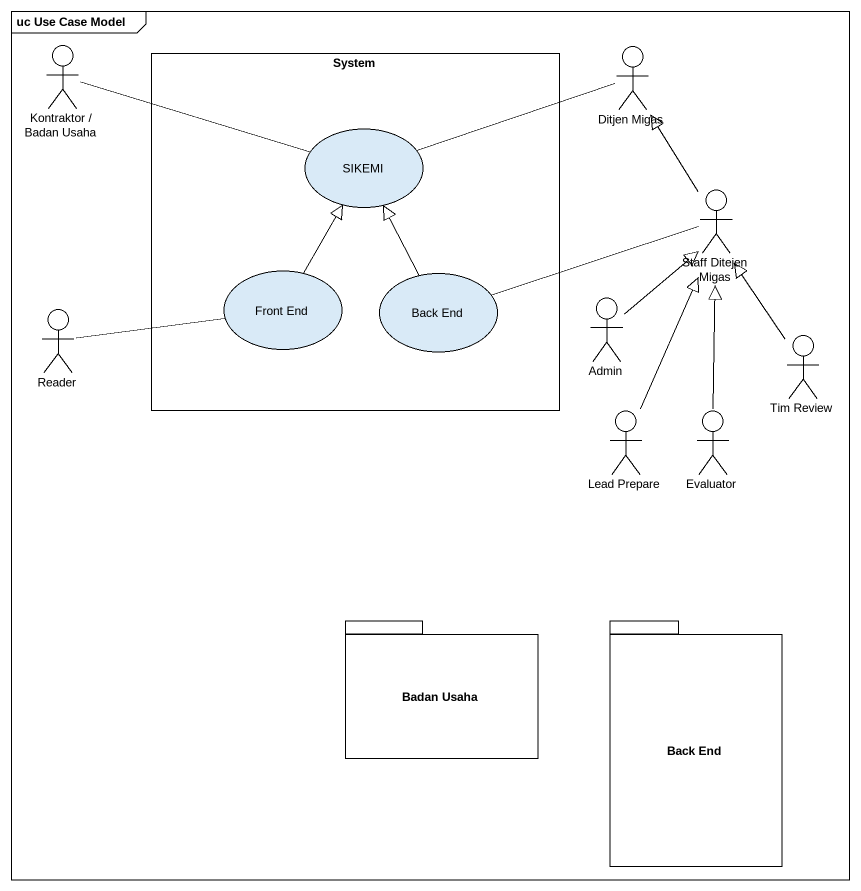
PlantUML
@startuml
mainframe uc Use Case Model
actor "Kontraktor / Badan Usaha" as Kontraktor_Badan_Usaha
rectangle System {
  usecase SIKEMI
  usecase "Front End" as Front_End
  usecase "Back End" as Back_End
}
actor "Ditjen Migas" as Ditjen_Migas
actor "Staff Ditejen Migas" as Staff_Ditejen_Migas
actor Reader
actor Admin
actor "Tim Review" as Tim_Review
actor "Lead Prepare" as Lead_Prepare
actor Evaluator
package "Badan Usaha" as Badan_Usaha {
}
package "Back End" as Back_End_2 {
}
Kontraktor_Badan_Usaha -right- SIKEMI
SIKEMI -right- Ditjen_Migas
Staff_Ditejen_Migas -up-|> Ditjen_Migas
Staff_Ditejen_Migas -left- Back_End
Front_End -up-|> SIKEMI
Back_End -up-|> SIKEMI
Reader -right- Front_End
Admin -up-|> Staff_Ditejen_Migas
Tim_Review -up-|> Staff_Ditejen_Migas
Lead_Prepare -up-|> Staff_Ditejen_Migas
Evaluator -up-|> Staff_Ditejen_Migas
@enduml
